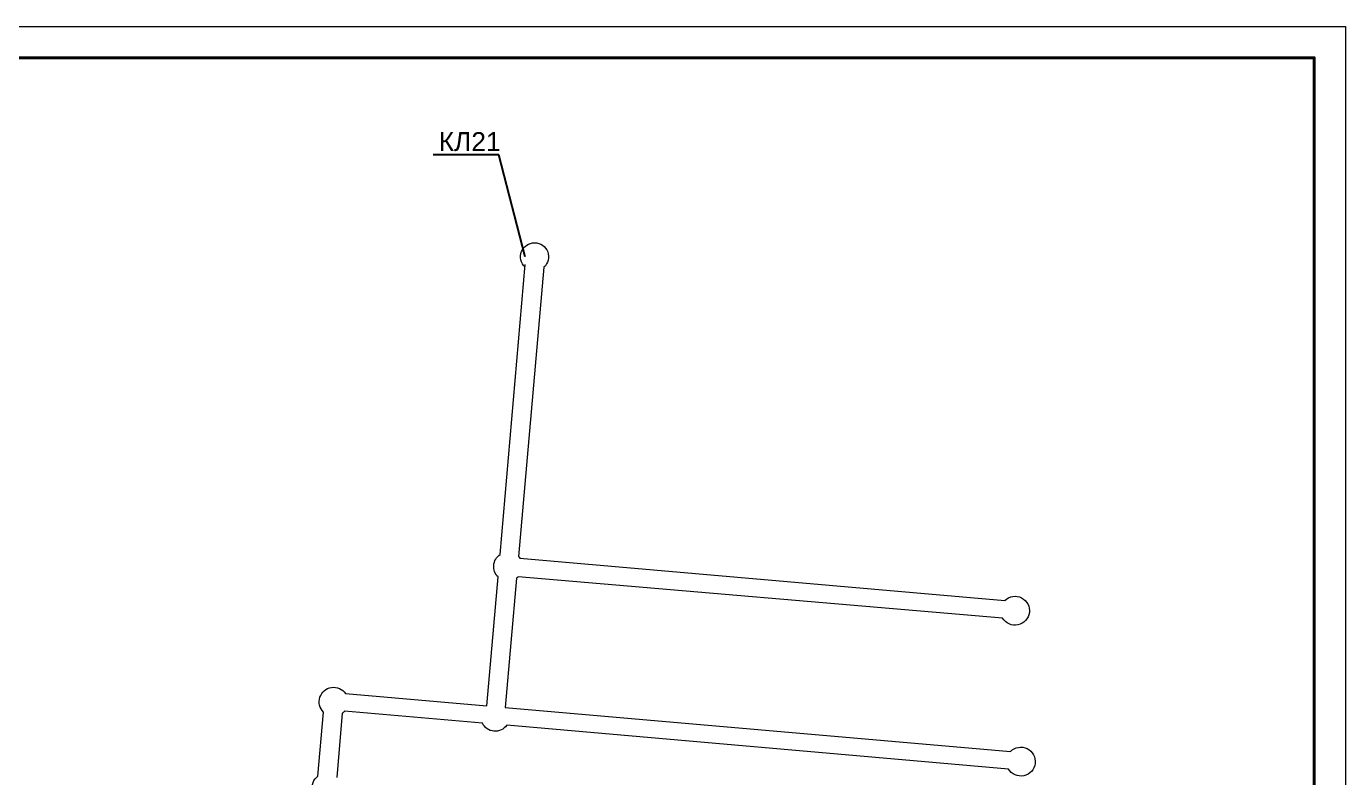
# Model space of a CAD drawing. Header units: millimetres. Extents: x 946 to 259010, y 548 to 42559.
# Drawn here: x 14946 to 28946, y 32187 to 40159 of the extents above; entities that cross this region are included whole.
import ezdxf
from ezdxf import colors
from ezdxf.entities.mleader import LeaderData, LeaderLine
from ezdxf.math import Vec2, Vec3

# ---------------------------------------------------------------- set-up
doc = ezdxf.new("R2010")
doc.units = ezdxf.units.MM
doc.linetypes.add('2-Columns and grid$0$084_(М5) Неукрепленный откос', pattern=[0])
for name, color, linetype, lineweight in [('00-рамка', 7, 'Continuous', 40), ('19-канальяК2', 54, 'Continuous', 40), ('Размеры КР', 23, 'Continuous', 13)]:
    doc.layers.add(name, color=color, linetype=linetype, lineweight=lineweight)
doc.styles.add('2_0-Ариел', font='arial.ttf', dxfattribs={"height": 2})

# ---------------------------------------------------------------- blocks, each defined once
blk = doc.blocks.new('_None')

msp = doc.modelspace()

# ---------------------------------------------------------------- linework, layer by layer
at = {"layer": '00-рамка', "lineweight": 15}
msp.add_lwpolyline([(945.6, 40159), (28945.6, 40159), (28945.6, 559), (945.6, 559)], close=True, dxfattribs=at)
at = {"layer": '00-рамка', "lineweight": 40}
msp.add_lwpolyline([(2278.9, 39825.7), (28612.2, 39825.7), (28612.2, 892.3), (2278.9, 892.3)], close=True, dxfattribs=at)
at = {"layer": 'Размеры КР', "color": 0, "linetype": '2-Columns and grid$0$084_(М5) Неукрепленный откос', "lineweight": 13, "ltscale": 100}
for p, q in [((19971.7, 34553.4), (20240.3, 37632.9)), ((20437.5, 37602.7), (20168.5, 34533.1)), ((20182.5, 34516.3), (25330.5, 34067.2)), ((19831.8, 32949.1), (19951.1, 34317.1)), ((20148.3, 34302.9), (20028.2, 32932)), ((25305.5, 33880), (20165.3, 34317.3)), ((18332.2, 33079.9), (19831.7, 32949.1)), ((20028.2, 32932), (25390.1, 32464.3)), ((18040.2, 32203), (18099.4, 32882.6)), ((18298.2, 32869.5), (18238.7, 32187.6)), ((19784.6, 32764.8), (18322.6, 32892.3)), ((25367.1, 32277.9), (20042.7, 32742.3))]:
    msp.add_line(p, q, dxfattribs=at)
for points in [[(20237.8, 37604.7, -2.5945787), (20437.5, 37602.7)], [(19951.1, 34317.1, -0.4736059), (19971.7, 34553.4)], [(20168.5, 34533.1, -0.0356425), (20182.5, 34516.3)], [(20165.3, 34317.3, -0.0363813), (20148.3, 34302.9, -0.0363813)], [(25330.5, 34067.2, -2.9018586), (25305.5, 33880)], [(18099.4, 32882.6, -1.0991879), (18332.2, 33079.9, -1.0991879)], [(19831.7, 32949.1, -0.0000985), (19831.8, 32949.1)], [(18322.6, 32892.3, -0.0546322), (18298.2, 32869.5)], [(20042.7, 32742.3, -0.5763653), (19784.6, 32764.8)], [(25390.1, 32464.3, -2.9206358), (25367.1, 32277.9)], [(18249.6, 31985.2, -1.1532311), (18040.2, 32203)]]:
    msp.add_lwpolyline(points, format="xyb", dxfattribs=at)

# ---------------------------------------------------------------- leaders
at = {"layer": '19-канальяК2', "lineweight": 30}
ml = msp.add_multileader_mtext('Standard', dxfattribs=at)
ml.set_content('КЛ21', color=256, style='2_0-Ариел')
ml.set_leader_properties()
ml.set_arrow_properties(name='NONE')
ml.build(insert=Vec2(0, 0))
ml.multileader.update_dxf_attribs({"text_left_attachment_type": 6, "text_right_attachment_type": 6, "dogleg_length": 0, "arrow_head_size": 100})
ctx = ml.context
ctx.base_point, ctx.char_height, ctx.arrow_head_size, ctx.landing_gap_size, ctx.plane_origin = Vec3(19339.7, 38796.5, 530), 200, 100, 18, Vec3(34823.5, 49575.7, 530)
ctx.left_attachment, ctx.right_attachment, ctx.text_align_type = 6, 6, 1
notes = []
notes.append((ctx, [(1, (1, 1, 0), (19959.3, 38796.5, 530), (-1, 0), 0, [(0, [(20238.8, 37714.3, 530)], 0, [])])]))
ctx.mtext.insert, ctx.mtext.alignment, ctx.mtext.flow_direction = Vec3(19649.5, 39036.5, 530), 2, 5
for ctx, leaders in notes:
    for number, flags, end, landing, length, lines in leaders:
        leader = LeaderData()
        leader.index, (leader.has_last_leader_line, leader.has_dogleg_vector, leader.attachment_direction) = number, flags
        leader.last_leader_point, leader.dogleg_vector, leader.dogleg_length = Vec3(end), Vec3(landing), length
        for number, points, colour, breaks in lines:
            line = LeaderLine()
            line.index, line.vertices, line.color, line.breaks = number, Vec3.list(points), colors.encode_raw_color(colour), breaks
            leader.lines.append(line)
        ctx.leaders.append(leader)

doc.saveas('drawing.dxf')
